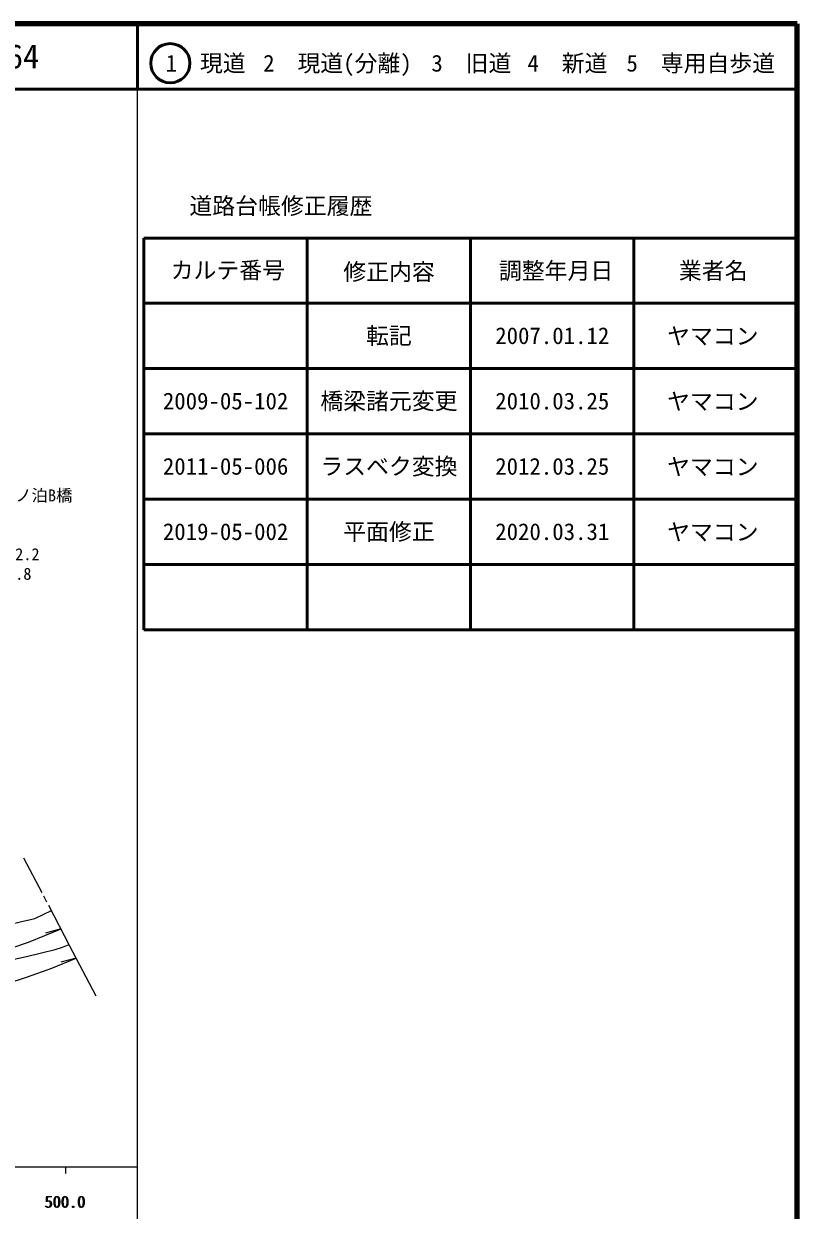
# Model space of a CAD drawing. Units: millimetres, scale not verified. Extents: x 40000 to 680000, y 20000 to 380000.
# Drawn here: x 561601 to 680000, y 198357 to 380000 of the extents above; entities that cross this region are included whole.
import ezdxf
from ezdxf.enums import TextEntityAlignment as Align

# ---------------------------------------------------------------- set-up
doc = ezdxf.new("R2010")
doc.units = ezdxf.units.MM
doc.header["$LTSCALE"] = 1000
for name, color, linetype, lineweight in [('M-BGD', 7, 'Continuous', 13), ('M-BMK', 2, 'Continuous', 13), ('M-STR-HTXT', 7, 'Continuous', 13), ('M-TTL', 2, 'Continuous', 140), ('M-TTL-BAND', 7, 'Continuous', 25), ('M-TTL-FRAM', 2, 'Continuous', 50), ('M-TTL-LINE', 7, 'Continuous', 50)]:
    doc.layers.add(name, color=color, linetype=linetype, lineweight=lineweight)
doc.layers.add('M-TTL-TXT', color=7, linetype='Continuous')
doc.styles.add('ＭＳ ゴシック', font='')
doc.styles.get('ＭＳ ゴシック').set_extended_font_data('MS Gothic')

msp = doc.modelspace()

# ---------------------------------------------------------------- linework, layer by layer
at = {"layer": 'M-BGD'}
for points in [[(527759, 240648), (528635, 241556), (529717, 242258), (531058, 242777), (532421, 243069), (534908, 243426), (537353, 243523), (540706, 243253), (544442, 242658), (547222, 241988), (549764, 241437), (551446, 241264), (554983, 241372), (558011, 241761), (560841, 242455), (563318, 243039), (565826, 244249)], [(555720, 236094), (557619, 236280), (559667, 236684), (562043, 237212), (564333, 237774), (566436, 238285), (567537, 238610), (568547, 239058)]]:
    msp.add_lwpolyline(points, dxfattribs=at)
at = {"layer": 'M-BMK'}
for p, q in [((564411, 246948), (561626, 252262)), ((565154, 245531), (564690, 246417)), ((568681, 238804), (565433, 245000))]:
    msp.add_line(p, q, dxfattribs=at)
at = {"layer": 'M-STR-HTXT'}
for p, q in [((567311, 241417), (564942, 240772)), ((572712, 231114), (568681, 238804)), ((569639, 236975), (567274, 236319))]:
    msp.add_line(p, q, dxfattribs=at)
for points in [[(441210, 268048), (494021, 237742), (497516, 236165), (504017, 233780), (509344, 232208), (514143, 231075), (518833, 230229), (522402, 229730), (527588, 229272), (532587, 229109), (536852, 229223), (543557, 229794), (548978, 230602), (554252, 231778), (558902, 233045), (562178, 234084), (565896, 235443), (569639, 236975)], [(525366, 234374), (531606, 234100), (536916, 234198), (541741, 234575), (544739, 234948), (549947, 235855), (553907, 236770), (558010, 237931), (562307, 239389), (567311, 241417)]]:
    msp.add_lwpolyline(points, dxfattribs=at)
at = {"layer": 'M-TTL'}
for p, q in [((680000, 380000), (40000, 380000)), ((680000, 20000), (680000, 380000))]:
    msp.add_line(p, q, dxfattribs=at)
at = {"layer": 'M-TTL-BAND'}
for p, q in [((579000, 20000), (579000, 370000)), ((40000, 205000), (579000, 205000)), ((568000, 205000), (568000, 204000))]:
    msp.add_line(p, q, dxfattribs=at)
at = {"layer": 'M-TTL-FRAM'}
for p, q in [((580000, 347197), (580000, 287197)), ((580000, 347197), (680000, 347197)), ((580000, 287197), (680000, 287197))]:
    msp.add_line(p, q, dxfattribs=at)
at = {"layer": 'M-TTL-LINE'}
for p, q in [((579000, 380000), (579000, 370000)), ((40000, 370000), (680000, 370000)), ((605000, 347197), (605000, 287197)), ((630000, 347197), (630000, 287197)), ((655000, 347197), (655000, 287197)), ((580000, 337197), (680000, 337197)), ((580000, 327197), (680000, 327197)), ((580000, 317197), (680000, 317197)), ((580000, 307197), (680000, 307197)), ((580000, 297197), (680000, 297197))]:
    msp.add_line(p, q, dxfattribs=at)
msp.add_circle((584031, 373958), 3000, dxfattribs=at)

# ---------------------------------------------------------------- texts
at = {"layer": 'M-STR-HTXT', "style": 'ＭＳ ゴシック'}
for s, p in [('上日ノ泊B橋', (555301, 306327)), ('W1=12.2', (555301, 297327)), ('W2=7.8', (555301, 294327))]:
    msp.add_text(s, height=1833, dxfattribs=at).set_placement(p, align=Align.BOTTOM_LEFT)
at = {"layer": 'M-TTL-BAND', "style": 'ＭＳ ゴシック'}
for p in [(567844, 198195), (568000, 198195)]:
    msp.add_text('500.0', height=1833, dxfattribs=at).set_placement(p, align=Align.BOTTOM_CENTER)
at = {"layer": 'M-TTL-TXT', "style": 'ＭＳ ゴシック'}
for s, height, p in [('64', 3666, (561497, 375000)), ('1\u3000現道', 2566, (589448, 373958)), ('2\u3000現道(分離)', 2566, (609619, 373958)), ('3\u3000旧道', 2566, (630121, 373958)), ('4\u3000新道', 2566, (644824, 373958)), ('5\u3000専用自歩道', 2566, (665228, 373958)), ('道路台帳修正履歴', 2566, (600968, 352113)), ('カルテ番号', 2566, (592839, 342277)), ('修正内容', 2566, (617509, 342023)), ('調整年月日', 2566, (643089, 342197)), ('業者名', 2566, (667134, 342197)), ('転記', 2566, (617500, 332245)), ('2007.01.12', 2566, (642500, 332245)), ('ヤマコン', 2566, (667077, 332189)), ('2009-05-102', 2566, (592500, 322245)), ('橋梁諸元変更', 2566, (617500, 322245)), ('2010.03.25', 2566, (642500, 322245)), ('ヤマコン', 2566, (667077, 322189)), ('2011-05-006', 2566, (592500, 312245)), ('ラスベク変換', 2566, (617500, 312245)), ('2012.03.25', 2566, (642500, 312245)), ('ヤマコン', 2566, (667077, 312189)), ('2019-05-002', 2566, (592500, 302245)), ('平面修正', 2566, (617500, 302245)), ('2020.03.31', 2566, (642500, 302245)), ('ヤマコン', 2566, (667077, 302189))]:
    msp.add_text(s, height=height, dxfattribs=at).set_placement(p, align=Align.MIDDLE_CENTER)

doc.saveas('drawing.dxf')
